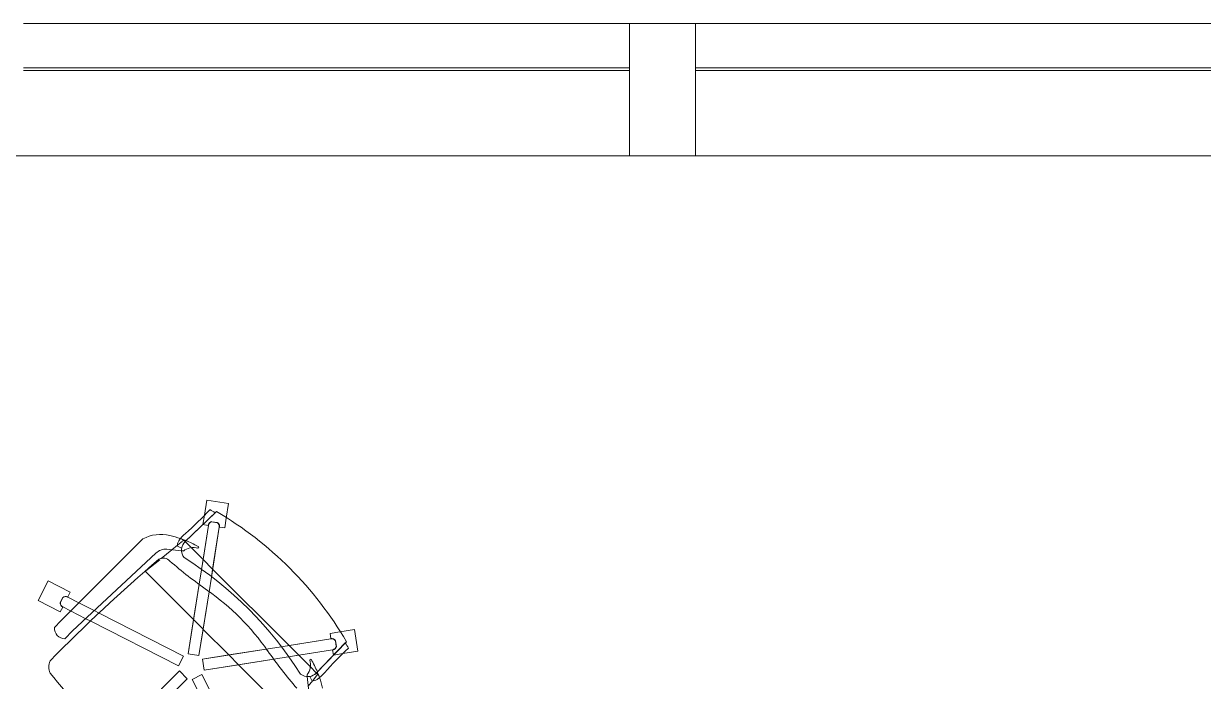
# Model space of a CAD drawing. Header units: inches. Extents: x 0 to 2535, y 0 to 2052.
# Drawn here: x 1623 to 1730.1, y 1987.8 to 2047.5 of the extents above; entities that cross this region are included whole.
import ezdxf

# ---------------------------------------------------------------- set-up
doc = ezdxf.new("R2010")
doc.units = ezdxf.units.IN
doc.header["$MEASUREMENT"] = 0
for name, color, linetype, lineweight in [('A-DETL', 90, 'Continuous', 9), ('I-FURN', 30, 'Continuous', 9), ('Victor Bldg - 7th Floor_LINK_dwg', 8, 'Continuous', 9), ('WINDOWS', 7, 'Continuous', 9)]:
    doc.layers.add(name, color=color, linetype=linetype, lineweight=lineweight)

# ---------------------------------------------------------------- blocks, each defined once
blk = doc.blocks.new('Victor Bldg - 7th Floor_LINK_dwg-6972240-Level 07  POWER _ SIGNAL')
at = {"layer": 'WINDOWS'}
for p, q in [((1739, 2047.5), (1623, 2047.5)), ((1678, 2043.5), (1623, 2043.5)), ((1678, 2043.25), (1623, 2043.25)), ((1739, 2043.5), (1684, 2043.5)), ((1739, 2043.25), (1684, 2043.25)), ((1739, 2035.5), (1623, 2035.5))]:
    blk.add_line(p, q, dxfattribs=at)
at = {"layer": 'WINDOWS', "flags": 128}
blk.add_lwpolyline([(1678, 2035.5), (1678, 2047.5), (1684, 2047.5), (1684, 2035.5)], close=True, dxfattribs=at)
blk = doc.blocks.new('Zira Wksta 12 - Type 1-V86-Level 07  POWER _ SIGNAL')
at = {"layer": 'I-FURN'}
for p, q in [((-48.36, -45.86), (-44.3, -53.83)), ((-48.36, -45.86), (-44.3, -53.83)), ((-45.19, -54.28), (-49.1, -46.61)), ((-45.19, -54.28), (-49.1, -46.61)), ((-43.85, -53.9), (-37.6, -47.66)), ((-43.85, -53.9), (-37.6, -47.66)), ((-36.9, -48.37), (-43.14, -54.61)), ((-36.9, -48.37), (-43.14, -54.61)), ((-52.88, -50.81), (-48.5, -55.18)), ((-55.25, -53.73), (-54.84, -53.23)), ((-54.89, -52.75), (-54.75, -54.1)), ((-58.3, -57.26), (-55.56, -54.41)), ((-55.56, -54.41), (-58.19, -57.16)), ((-55.71, -54.31), (-55.6, -54.17)), ((-55.63, -54.39), (-55.68, -54.33)), ((-55.6, -54.17), (-55.28, -53.77)), ((-55.03, -54.98), (-55.57, -54.45)), ((-55.16, -53.74), (-54.99, -54.11)), ((-54.75, -54.1), (-54.73, -54.26)), ((-44.3, -53.83), (-45.19, -54.28)), ((-44.3, -53.83), (-45.19, -54.28)), ((-43.14, -54.61), (-43.85, -53.9)), ((-43.14, -54.61), (-43.85, -53.9)), ((-54.99, -55.59), (-55.1, -55.67)), ((-53.97, -56.05), (-55.03, -54.98)), ((-51.71, -55.69), (-45.4, -54.69)), ((-51.71, -55.69), (-48.5, -55.18)), ((-45.24, -55.68), (-51.03, -56.6)), ((-48.5, -55.18), (-45.4, -54.69)), ((-48.5, -55.18), (-47.63, -56.06)), ((-45.24, -55.68), (-47.63, -56.06)), ((-45.4, -54.69), (-45.24, -55.68)), ((-45.4, -54.69), (-45.24, -55.68)), ((-43.52, -55.95), (-43.07, -55.06)), ((-43.52, -55.95), (-43.07, -55.06)), ((-43.07, -55.06), (-35.09, -59.12)), ((-43.07, -55.06), (-35.09, -59.12)), ((-59.35, -56.4), (-57.97, -56.18)), ((-59.35, -56.4), (-57.97, -56.18)), ((-59.04, -58.37), (-59.35, -56.4)), ((-59.04, -58.37), (-59.35, -56.4)), ((-57.97, -56.18), (-57.13, -56.04)), ((-57.97, -56.18), (-57.13, -56.04)), ((-57.13, -56.04), (-57.05, -56.52)), ((-57.13, -56.04), (-57.05, -56.52)), ((-57.05, -56.54), (-53.02, -55.9)), ((-57.05, -56.54), (-53.97, -56.05)), ((-53.97, -56.05), (-53.02, -55.9)), ((-53.09, -56.92), (-53.97, -56.05)), ((-53.02, -55.9), (-51.71, -55.69)), ((-53.02, -55.9), (-51.71, -55.69)), ((-51.03, -56.6), (-52.37, -56.81)), ((-51.03, -56.6), (-52.37, -56.81)), ((-47.63, -56.06), (-51.03, -56.6)), ((-47.59, -56.09), (-45.33, -58.35)), ((-45.84, -61.8), (-44.92, -56)), ((-45.3, -58.39), (-44.92, -56)), ((-43.93, -56.16), (-44.93, -62.47)), ((-44.92, -56), (-43.93, -56.16)), ((-44.92, -56), (-43.93, -56.16)), ((-43.93, -56.16), (-44.42, -59.27)), ((-35.85, -59.86), (-43.52, -55.95)), ((-35.85, -59.86), (-43.52, -55.95)), ((-57.39, -56.84), (-57.31, -57.35)), ((-57.39, -56.84), (-57.31, -57.35)), ((-57.3, -57.34), (-57.38, -56.84)), ((-57.3, -57.34), (-57.38, -56.84)), ((-52.37, -56.81), (-56.89, -57.52)), ((-53.09, -56.92), (-56.89, -57.52)), ((-56.89, -57.54), (-56.82, -58.02)), ((-56.89, -57.54), (-56.82, -58.02)), ((-52.37, -56.81), (-53.09, -56.92)), ((-46.16, -63.85), (-53.09, -56.92)), ((-33.45, -58.24), (-32.74, -57.53)), ((-57.71, -58.16), (-59.04, -58.37)), ((-57.71, -58.16), (-59.04, -58.37)), ((-56.82, -58.02), (-57.71, -58.16)), ((-56.82, -58.02), (-57.71, -58.16)), ((-45.84, -61.8), (-45.3, -58.39)), ((-45.3, -58.39), (-44.42, -59.27)), ((-41, -65.29), (-33.45, -58.24)), ((-31.8, -58.54), (-32.37, -59.15)), ((-44.42, -59.27), (-44.93, -62.47)), ((-44.42, -59.27), (-40.05, -63.64)), ((-32.37, -59.15), (-39.82, -66.6)), ((-35.42, -60.08), (-35.85, -59.86)), ((-35.42, -60.08), (-35.85, -59.86)), ((-35.09, -59.12), (-34.64, -59.35)), ((-35.09, -59.12), (-34.64, -59.35)), ((-34.64, -59.35), (-33.27, -60.05)), ((-34.64, -59.35), (-33.27, -60.05)), ((-34.02, -60.79), (-35.42, -60.08)), ((-34.02, -60.79), (-35.42, -60.08)), ((-33.01, -61.31), (-34.02, -60.79)), ((-33.01, -61.31), (-34.02, -60.79)), ((-33.27, -60.05), (-32.56, -60.42)), ((-33.27, -60.05), (-32.56, -60.42)), ((-32.56, -61.27), (-32.32, -60.81)), ((-32.34, -60.81), (-32.56, -61.25)), ((-32.34, -60.81), (-32.56, -61.25)), ((-32.56, -61.27), (-32.32, -60.81)), ((-32.55, -60.4), (-32.33, -59.97)), ((-32.55, -60.4), (-32.33, -59.97)), ((-32.33, -59.97), (-30.32, -60.99)), ((-32.33, -59.97), (-30.32, -60.99)), ((-30.32, -60.99), (-31.23, -62.77)), ((-30.32, -60.99), (-31.23, -62.77)), ((-46.05, -63.13), (-45.84, -61.8)), ((-46.05, -63.13), (-45.84, -61.8)), ((-33.24, -61.75), (-33.02, -61.32)), ((-33.24, -61.75), (-33.02, -61.32)), ((-31.23, -62.77), (-33.24, -61.75)), ((-31.23, -62.77), (-33.24, -61.75)), ((-46.76, -67.66), (-46.05, -63.13)), ((-46.16, -63.85), (-46.05, -63.13)), ((-44.93, -62.47), (-45.14, -63.78)), ((-44.93, -62.47), (-45.14, -63.78)), ((-46.76, -67.66), (-46.16, -63.85)), ((-45.29, -64.73), (-46.16, -63.85)), ((-45.14, -63.78), (-45.78, -67.81)), ((-45.14, -63.78), (-45.29, -64.73)), ((-40.11, -63.69), (-41.36, -64.7)), ((-40.05, -63.64), (-40.11, -63.69)), ((-45.29, -64.73), (-45.78, -67.81)), ((-44.22, -65.8), (-45.29, -64.73)), ((-41.5, -64.82), (-42.47, -65.6)), ((-41.44, -64.77), (-41.5, -64.82)), ((-43.65, -66.33), (-46.5, -69.06)), ((-46.39, -68.96), (-43.65, -66.33)), ((-44.91, -65.86), (-44.83, -65.75)), ((-43.69, -66.33), (-44.22, -65.8)), ((-43.57, -66.44), (-43.63, -66.39)), ((-43.41, -66.37), (-43.54, -66.47)), ((-43.5, -65.5), (-43.34, -65.51)), ((-43.01, -66.04), (-43.4, -66.36)), ((-43.34, -65.51), (-41.99, -65.66)), ((-43.34, -65.75), (-42.98, -65.92)), ((-42.47, -65.6), (-42.97, -66.01)), ((-47.61, -69.8), (-47.4, -68.47)), ((-47.61, -69.8), (-47.4, -68.47)), ((-47.4, -68.47), (-47.26, -67.58)), ((-47.4, -68.47), (-47.26, -67.58)), ((-47.26, -67.58), (-46.78, -67.65)), ((-47.26, -67.58), (-46.78, -67.65)), ((-46.58, -68.07), (-46.08, -68.15)), ((-46.58, -68.07), (-46.08, -68.15)), ((-46.08, -68.14), (-46.57, -68.06)), ((-46.08, -68.14), (-46.57, -68.06)), ((-45.76, -67.81), (-45.28, -67.89)), ((-45.76, -67.81), (-45.28, -67.89)), ((-45.28, -67.89), (-45.42, -68.73)), ((-45.28, -67.89), (-45.42, -68.73)), ((-45.42, -68.73), (-45.63, -70.11)), ((-45.42, -68.73), (-45.63, -70.11)), ((-45.63, -70.11), (-47.61, -69.8)), ((-45.63, -70.11), (-47.61, -69.8))]:
    blk.add_line(p, q, dxfattribs=at)
for centre, radius, start, end in [((-97.29, -108.06), 84.96, 39.1475, 50.8525), ((-46.77, -50.88), 9.61, 193.0478, 198.9964), ((-86.25, -81.01), 42.84, 34.9767, 40.7699), ((-76.85, -36.61), 27.2, 312.4882, 319.0143), ((-53.49, -56.9), 3.74, 125.0936, 139.0143), ((-46.77, -50.88), 9.61, 198.9964, 201.4906), ((-46.77, -50.88), 9.61, 201.6393, 202.073), ((-46.77, -50.88), 9.61, 202.2631, 209.9334), ((-55.29, -54.34), 0.613, 77.5427, 125.0936), ((-54.8, -55.14), 1.05, 50.9554, 136.1786), ((-54.8, -55.14), 1.05, 100.2002, 136.1786), ((-53.67, -55.17), 1.38, 140.0878, 167.4248), ((-25.52, -36.28), 33.83, 212.2285, 237.7715), ((-32.59, -54.97), 1.31, 335.0433, 24.9567), ((-53.67, -55.17), 1.38, 169.0187, 197.9497), ((-140.95, 52.03), 153.52, 310.4787, 315.5251), ((-29.6, -40.36), 33.17, 209.4478, 210.4234), ((-56.99, -56.92), 0.407, 98.1651, 167.8349), ((-56.99, -56.92), 0.407, 139.967, 167.8349), ((-56.99, -56.94), 0.406, 99, 166.3801), ((-56.99, -56.94), 0.406, 99, 166.3801), ((-56.99, -56.92), 0.407, 126.033, 139.967), ((-56.99, -56.92), 0.407, 112.0991, 126.033), ((-56.99, -56.92), 0.407, 98.1651, 112.0991), ((-32.97, -43.73), 22.19, 214.9767, 235.0233), ((-29.91, -40.67), 32.89, 210.304, 239.6925), ((-56.96, -57.14), 0.407, 210.1651, 251.967), ((-56.96, -57.14), 0.407, 210.1651, 279.8349), ((-56.96, -57.12), 0.406, 211.6199, 252.0479), ((-56.96, -57.12), 0.406, 211.6199, 279), ((-56.96, -57.14), 0.407, 251.967, 279.8349), ((-56.96, -57.12), 0.406, 252.0479, 279), ((-32.76, -58.49), 0.956, 356.8901, 89.1099), ((-32.74, -60.78), 0.406, 36.0479, 63), ((-32.74, -60.78), 0.406, 355.6199, 63), ((-32.73, -60.77), 0.407, 354.1651, 63.8349), ((-32.73, -60.77), 0.407, 354.1651, 63.8349), ((-32.74, -60.78), 0.406, 355.6199, 36.0479), ((-70.25, -97.02), 42.84, 49.2301, 55.0233), ((-32.83, -60.96), 0.407, 242.1651, 311.8349), ((-32.83, -60.96), 0.407, 242.1651, 311.8349), ((-32.83, -60.95), 0.406, 243, 310.3801), ((-32.83, -60.95), 0.406, 243, 251.3328), ((-32.83, -60.95), 0.406, 251.3328, 256.476), ((-32.83, -60.95), 0.406, 256.476, 296.9041), ((-32.83, -60.95), 0.406, 296.9041, 310.3801), ((-44.38, -65.56), 1.05, 313.8214, 39.0446), ((-41.68, -64.09), 0.763, 219.2338, 300.7662), ((-41.94, -64.27), 1.39, 267.8922, 312.1987), ((-40.11, -57.53), 9.61, 240.0666, 246.8963), ((-44.4, -64.43), 1.38, 252.0503, 280.9813), ((-44.4, -64.43), 1.38, 282.5752, 309.9122), ((-40.11, -57.53), 9.61, 247.1046, 247.7369), ((-44.38, -65.56), 1.05, 313.8214, 349.7998), ((-43.58, -66.05), 0.613, 324.9064, 12.4573), ((-25.85, -87.61), 27.2, 130.9857, 137.5118), ((-40.11, -57.53), 9.61, 247.927, 248.3607), ((-46.14, -64.26), 3.74, 310.9857, 324.9064), ((-40.11, -57.53), 9.61, 248.5094, 251.0036), ((-40.11, -57.53), 9.61, 251.0036, 256.9522), ((-41.46, -63.36), 3.63, 256.9522, 296.8211), ((-46.38, -67.72), 0.407, 170.1651, 198.033), ((-46.38, -67.72), 0.407, 170.1651, 239.8349), ((-46.36, -67.72), 0.406, 171, 211.4281), ((-46.36, -67.72), 0.406, 171, 238.3801), ((-46.38, -67.72), 0.407, 198.033, 225.9009), ((-46.36, -67.72), 0.406, 211.4281, 224.9041), ((-46.38, -67.72), 0.407, 225.9009, 239.8349), ((-46.36, -67.72), 0.406, 224.9041, 238.3801), ((-46.18, -67.75), 0.406, 283.6199, 351), ((-46.16, -67.76), 0.407, 282.1651, 351.8349), ((-46.18, -67.75), 0.406, 283.6199, 351), ((-46.16, -67.76), 0.407, 282.1651, 337.9009), ((-46.16, -67.76), 0.407, 337.9009, 351.8349), ((-29.6, -40.36), 33.17, 239.5766, 240.5522)]:
    blk.add_arc(centre, radius, start, end, dxfattribs=at)

msp = doc.modelspace()

# ---------------------------------------------------------------- linework, layer by layer
at = {"layer": 'A-DETL'}
msp.add_line((2497, 2035.5), (1324, 2035.5), dxfattribs=at)

# ---------------------------------------------------------------- block references
at = {"layer": 'I-FURN', "rotation": 180}
msp.add_blockref('Zira Wksta 12 - Type 1-V86-Level 07  POWER _ SIGNAL', (1594, 1934.17), dxfattribs=at)
at = {"layer": 'Victor Bldg - 7th Floor_LINK_dwg', "color": 7}
msp.add_blockref('Victor Bldg - 7th Floor_LINK_dwg-6972240-Level 07  POWER _ SIGNAL', (0, 0), dxfattribs=at)

doc.saveas('drawing.dxf')
